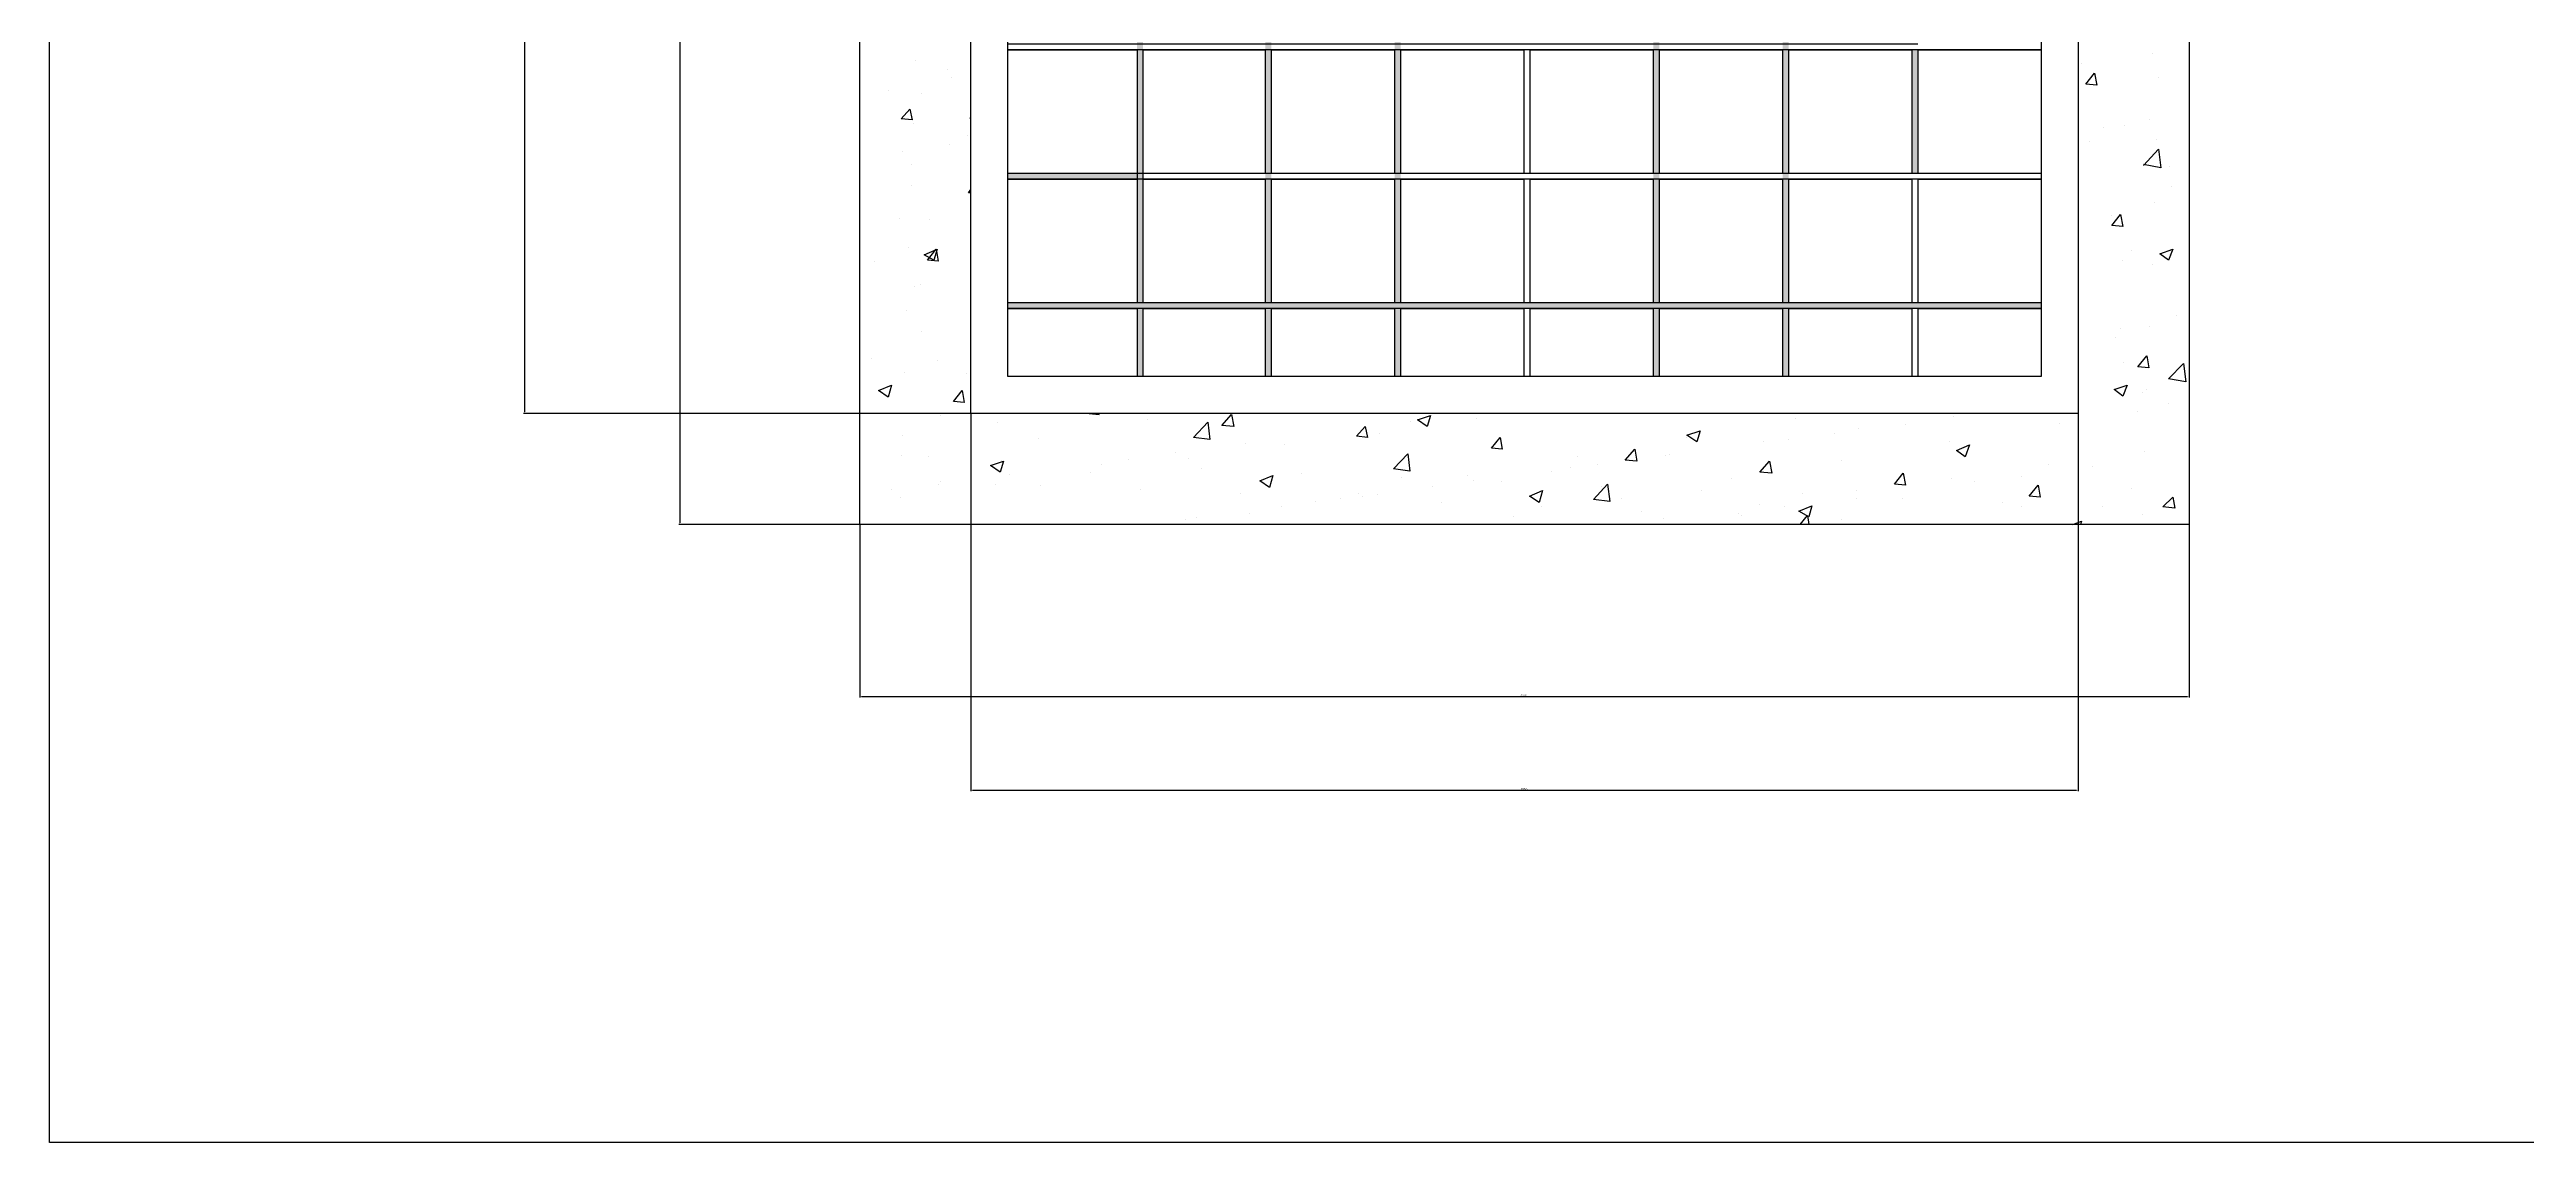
# Model space of a CAD drawing. Header units: millimetres. Extents: x -15359 to 171203, y -161916 to 32466.
# Drawn here: x 26320 to 30179, y -7523 to -5821 of the extents above; entities that cross this region are included whole.
import ezdxf

# ---------------------------------------------------------------- set-up
doc = ezdxf.new("R2010")
doc.units = ezdxf.units.MM
doc.header["$MEASUREMENT"] = 0
doc.styles.get("Standard").update_dxf_attribs({"font": 'Arial.ttf'})
doc.dimstyles.new('ISO-25', dxfattribs={"dimtxt": 2.5, "dimasz": 2.5, "dimexe": 1.25, "dimexo": 0.625, "dimtad": 1, "dimtxsty": 'Standard', "dimcen": 2.5, "dimadec": 0, "dimazin": 0, "dimtfac": 1, "dimtmove": 0, "dimatfit": 3, "dimfxl": 0, "dimarcsym": 0})

# ---------------------------------------------------------------- blocks, each defined once
blk = doc.blocks.new('*D42')
at = {"color": 0, "lineweight": -2}
for p, q in [((27581.7, -3971.3), (27300.4, -3971.3)), ((27301.7, -3973.8), (27301.7, -6557.6)), ((27581.7, -6560.1), (27300.4, -6560.1))]:
    blk.add_line(p, q, dxfattribs=at)
at = {"color": 0}
for points in [[(27301.3, -3973.8), (27302.1, -3973.8), (27301.7, -3971.3)], [(27301.3, -6557.6), (27302.1, -6557.6), (27301.7, -6560.1)]]:
    blk.add_solid(points, dxfattribs=at)
at = {"layer": 'Defpoints', "color": 0}
for p in [(27582.4, -3971.3), (27301.7, -6560.1), (27582.4, -6560.1)]:
    blk.add_point(p, dxfattribs=at)
at = {"color": 0, "insert": (27299.5, -5265.7), "char_height": 2.5, "attachment_point": 5, "rotation": 90}
blk.add_mtext('2588,81', dxfattribs=at)
blk = doc.blocks.new('*D43')
at = {"color": 0, "lineweight": -2}
for p, q in [((27582.4, -6560.7), (27582.4, -6829.6)), ((29653.1, -6560.7), (29653.1, -6829.6)), ((27584.9, -6828.4), (29650.6, -6828.4))]:
    blk.add_line(p, q, dxfattribs=at)
at = {"color": 0}
for points in [[(27584.9, -6828), (27584.9, -6828.8), (27582.4, -6828.4)], [(29650.6, -6828), (29650.6, -6828.8), (29653.1, -6828.4)]]:
    blk.add_solid(points, dxfattribs=at)
at = {"layer": 'Defpoints', "color": 0}
for p in [(27582.4, -6560.1), (29653.1, -6560.1), (29653.1, -6828.4)]:
    blk.add_point(p, dxfattribs=at)
at = {"color": 0, "insert": (28617.7, -6826.2), "char_height": 2.5, "attachment_point": 5}
blk.add_mtext('2070,71', dxfattribs=at)
blk = doc.blocks.new('*D45')
at = {"color": 0, "lineweight": -2}
for p, q in [((27754.4, -4144), (27058.3, -4144)), ((27059.6, -4146.5), (27059.6, -6384.9)), ((27754.4, -6387.4), (27058.3, -6387.4))]:
    blk.add_line(p, q, dxfattribs=at)
at = {"color": 0}
for points in [[(27059.2, -4146.5), (27060, -4146.5), (27059.6, -4144)], [(27059.2, -6384.9), (27060, -6384.9), (27059.6, -6387.4)]]:
    blk.add_solid(points, dxfattribs=at)
at = {"layer": 'Defpoints', "color": 0}
for p in [(27755.1, -4144), (27059.6, -6387.4), (27755.1, -6387.4)]:
    blk.add_point(p, dxfattribs=at)
at = {"color": 0, "insert": (27057.7, -5265.7), "char_height": 2.5, "attachment_point": 5, "rotation": 90}
blk.add_mtext('2000', dxfattribs=at)
blk = doc.blocks.new('*D46')
at = {"color": 0, "lineweight": -2}
for p, q in [((27755.1, -6388), (27755.1, -6975.9)), ((29480.4, -6388), (29480.4, -6975.9)), ((29477.9, -6974.6), (27757.6, -6974.6))]:
    blk.add_line(p, q, dxfattribs=at)
at = {"color": 0}
for points in [[(27757.6, -6974.2), (27757.6, -6975), (27755.1, -6974.6)], [(29477.9, -6974.2), (29477.9, -6975), (29480.4, -6974.6)]]:
    blk.add_solid(points, dxfattribs=at)
at = {"layer": 'Defpoints', "color": 0}
for p in [(27755.1, -6387.4), (29480.4, -6387.4), (27755.1, -6974.6)]:
    blk.add_point(p, dxfattribs=at)
at = {"color": 0, "insert": (28617.7, -6972.5), "char_height": 2.5, "attachment_point": 5}
blk.add_mtext('1725,31', dxfattribs=at)

msp = doc.modelspace()

# ---------------------------------------------------------------- hatches: boundary and pattern name
h = msp.add_hatch(color=256)
h.dxf.hatch_style = 1
h.paths.add_polyline_path([(28023.31033, -4201.55468), (28014.11002, -4201.55468), (28014.11002, -6329.83426), (28023.31033, -6329.83426)])
h.paths.add_polyline_path([(28223.10109, -4201.55468), (28213.90079, -4201.55468), (28213.90079, -6329.83426), (28223.10109, -6329.83426)])
h.paths.add_polyline_path([(28424.585, -4201.55468), (28415.3847, -4201.55468), (28415.3847, -6329.83426), (28424.585, -6329.83426)])
h.paths.add_polyline_path([(28626.06891, -5073.41087, -1), (28607.6683, -5073.41087, -1)], flags=0)
h.paths.add_polyline_path([(28534.62222, -5265.69447, -1), (28516.22161, -5265.69447, -1)], flags=0)
h.paths.add_polyline_path([(28626.06891, -5457.97807, -1), (28607.6683, -5457.97807, -1)], flags=0)
edge = h.paths.add_edge_path()
edge.add_arc((28525.32695, -5457.97807), 9.2003, 276.77739211, 360)
edge.add_arc((28525.32695, -5457.97807), 9.2003, 0, 173.22260829)
edge.add_arc((28527.62703, -5455.678), 11.50038, 186.06117605, 263.93882395)
edge = h.paths.add_edge_path()
edge.add_arc((28525.32695, -5073.41087), 9.2003, 186.77739209, 360)
edge.add_arc((28525.32695, -5073.41087), 9.2003, 0, 83.22260791)
edge.add_arc((28527.62703, -5075.71094), 11.50038, 96.06117606, 173.93882394)
h = msp.add_hatch(color=256)
h.dxf.hatch_style = 1
h.paths.add_polyline_path([(28626.06891, -4201.55468), (28616.8686, -4201.55468), (28616.8686, -5007.4903), (28626.06891, -5007.4903)])
h.paths.add_polyline_path([(29029.03672, -4201.55468), (29019.83642, -4201.55468), (29019.83642, -6329.83426), (29029.03672, -6329.83426)])
h.paths.add_polyline_path([(29230.52063, -4201.55468), (29221.32032, -4201.55468), (29221.32032, -5067.61208), (29230.52063, -5057.37575)])
h.paths.add_polyline_path([(28827.55281, -4201.55468), (28818.35251, -4201.55468), (28818.35251, -6329.83426), (28827.55281, -6329.83426)])
h = msp.add_hatch(color=256)
h.dxf.hatch_style = 1
h.paths.add_polyline_path([(29230.52063, -5820.93309), (29221.32032, -5820.93309), (29221.32032, -6013.2167), (29230.52063, -6013.2167)])
h = msp.add_hatch(color=256)
h.dxf.hatch_style = 1
h.paths.add_polyline_path([(29422.80423, -6214.7006), (27812.62612, -6214.7006), (27812.62612, -6223.90091), (29422.80423, -6223.90091)])
h.paths.add_polyline_path([(28014.11002, -6013.2167), (27812.62612, -6013.2167), (27812.62612, -6022.417), (28014.11002, -6022.417)])

# ---------------------------------------------------------------- linework, layer by layer
at = {"color": 7, "lineweight": 25}
for points in [[(26319.74151, 3026.0763), (33273.1726, 3026.0763), (33273.1726, -7522.89323), (26319.74151, -7522.89323)], [(27582.3588, -3971.28736), (29653.07155, -3971.28736), (29653.07155, -6560.10159), (27582.3588, -6560.10159)], [(27755.05929, -4143.98785), (29480.37106, -4143.98785), (29480.37106, -6387.40109), (27755.05929, -6387.40109)], [(27812.62612, -4201.55468), (29422.80423, -4201.55468), (29422.80423, -6329.83426), (27812.62612, -6329.83426)], [(29505.76819, -5857.44763), (29509.15448, -5876.07219), (29492.22305, -5874.37905)], [(27660.24333, -5913.32131), (27663.62962, -5930.25273), (27646.69819, -5928.55959)], [(29546.4036, -6077.55609), (29549.78988, -6096.18066), (29532.85846, -6094.48752)], [(27702.57188, -6131.73664), (27697.49246, -6148.66806), (27682.25418, -6140.20235)], [(27700.87874, -6131.73664), (27704.26503, -6150.3612), (27687.3336, -6148.66806)], [(29627.67442, -6131.73664), (29620.90185, -6148.66806), (29607.35672, -6138.50921)], [(29587.03901, -6297.66456), (29590.42529, -6316.28913), (29573.49387, -6314.59598)], [(29647.99213, -6338.29997), (29620.90185, -6333.22055), (29644.60584, -6309.51656)], [(27631.45992, -6343.3794), (27626.38049, -6362.00396), (27611.14221, -6351.84511)], [(27741.51415, -6351.84511), (27744.90043, -6370.46967), (27727.96901, -6368.77653)], [(29556.56245, -6343.3794), (29549.78988, -6360.31082), (29536.24475, -6350.15197)], [(28127.55054, -6428.0365), (28102.15341, -6424.65022), (28124.16426, -6400.94623)], [(28161.41338, -6389.09424), (28164.79967, -6407.7188), (28146.17511, -6406.02566)], [(28471.25838, -6390.78738), (28466.17896, -6407.7188), (28450.94068, -6397.55995)], [(28369.66986, -6407.7188), (28373.05614, -6424.65022), (28356.12472, -6422.95708)], [(28579.61948, -6424.65022), (28583.00576, -6443.27478), (28566.07434, -6441.58164)], [(28789.56909, -6443.27478), (28792.95538, -6461.89935), (28774.33082, -6460.2062)], [(28891.15762, -6414.49137), (28886.07819, -6431.42279), (28870.83991, -6421.26394)], [(29311.05685, -6436.50221), (29304.28428, -6455.12678), (29290.73915, -6444.96792)], [(27805.85355, -6461.89935), (27800.77412, -6478.83077), (27785.53584, -6468.67191)], [(28439.08868, -6477.13762), (28413.69155, -6473.75134), (28435.7024, -6450.04735)], [(28999.51871, -6461.89935), (29002.905, -6480.52391), (28984.28043, -6478.83077)], [(29207.77519, -6480.52391), (29211.16147, -6499.14847), (29194.23005, -6497.45533)], [(28225.75278, -6483.91019), (28220.67336, -6502.53476), (28205.43508, -6492.3759)], [(28645.65202, -6507.61418), (28640.57259, -6526.23874), (28625.33431, -6516.07989)], [(28750.62683, -6524.5456), (28725.2297, -6521.15932), (28747.24054, -6497.45533)], [(29417.7248, -6499.14847), (29421.11109, -6517.77303), (29404.17967, -6516.07989)], [(29627.67442, -6517.77303), (29631.0607, -6534.70445), (29612.43614, -6533.01131)], [(29065.55125, -6531.31817), (29060.47183, -6548.24959), (29045.23355, -6539.78388)]]:
    msp.add_lwpolyline(points, close=True, dxfattribs=at)
msp.add_lwpolyline([(29422.80423, -5811.73279), (29422.80423, -5820.93309), (27812.62612, -5820.93309), (27812.62612, -5811.73279), (29230.52063, -5811.73279)])
for points in [[(27812.62612, -5820.93309), (28014.11002, -5820.93309)], [(28014.11002, -5820.93309), (28014.11002, -6214.7006)], [(28023.31033, -5820.93309), (28213.90079, -5820.93309)], [(28023.31033, -5820.93309), (28023.31033, -6214.7006)], [(28213.90079, -5820.93309), (28213.90079, -6013.2167)], [(28223.10109, -5820.93309), (28415.3847, -5820.93309)], [(28223.10109, -5820.93309), (28223.10109, -6013.2167)], [(28415.3847, -5820.93309), (28415.3847, -6013.2167)], [(28424.585, -5820.93309), (28616.8686, -5820.93309)], [(28424.585, -5820.93309), (28424.585, -6013.2167)], [(28616.8686, -5820.93309), (28616.8686, -6013.2167)], [(28626.06891, -5820.93309), (28818.35251, -5820.93309)], [(28626.06891, -5820.93309), (28626.06891, -6013.2167)], [(28818.35251, -5820.93309), (28818.35251, -6013.2167)], [(28827.55281, -5820.93309), (29019.83642, -5820.93309)], [(28827.55281, -5820.93309), (28827.55281, -6013.2167)], [(29019.83642, -5820.93309), (29019.83642, -6013.2167)], [(29029.03672, -5820.93309), (29221.32032, -5820.93309)], [(29029.03672, -5820.93309), (29029.03672, -6013.2167)], [(29221.32032, -5820.93309), (29221.32032, -6013.2167)], [(29230.52063, -5820.93309), (29422.80423, -5820.93309)], [(29230.52063, -5820.93309), (29230.52063, -6013.2167)], [(29595.50472, -5826.97107), (29595.50472, -5826.97107)], [(27668.70904, -5837.12992), (27668.70904, -5837.12992)], [(27719.5033, -5852.3682), (27719.5033, -5852.3682)], [(27724.58273, -5864.22019), (27724.58273, -5864.22019)], [(29485.45049, -5842.20935), (29485.45049, -5842.20935)], [(29605.66357, -5864.22019), (29605.66357, -5864.22019)], [(27626.38049, -5884.5379), (27626.38049, -5884.5379)], [(27678.86789, -5889.61732), (27678.86789, -5889.61732)], [(27665.32276, -5935.33216), (27665.32276, -5935.33216)], [(27755.05929, -5928.55959), (27753.36615, -5926.86645), (27755.05929, -5926.86645)], [(29519.31333, -5942.10473), (29519.31333, -5942.10473)], [(29553.17617, -5938.71844), (29553.17617, -5938.71844)], [(29592.11844, -5930.25273), (29592.11844, -5930.25273)], [(27648.39134, -5979.35385), (27648.39134, -5979.35385)], [(27721.19645, -5969.195), (27721.19645, -5969.195)], [(27749.97986, -5953.95672), (27749.97986, -5953.95672)], [(29497.30248, -5964.11558), (29497.30248, -5964.11558)], [(29581.95958, -6001.3647), (29605.66357, -5975.96757), (29609.04986, -6004.75099), (29581.95958, -5999.67156)], [(29602.27729, -5960.72929), (29602.27729, -5960.72929)], [(27661.93647, -5999.67156), (27661.93647, -5999.67156)], [(27812.62612, -6013.2167), (28014.11002, -6013.2167)], [(28023.31033, -6013.2167), (28213.90079, -6013.2167)], [(28223.10109, -6013.2167), (28415.3847, -6013.2167)], [(28424.585, -6013.2167), (28616.8686, -6013.2167)], [(28626.06891, -6013.2167), (28818.35251, -6013.2167)], [(28827.55281, -6013.2167), (29019.83642, -6013.2167)], [(29029.03672, -6013.2167), (29221.32032, -6013.2167)], [(29230.52063, -6013.2167), (29422.80423, -6013.2167)], [(29622.59499, -6003.05784), (29622.59499, -6003.05784)], [(27661.93647, -6031.84126), (27661.93647, -6031.84126)], [(27755.05929, -6043.69325), (27751.673, -6043.69325), (27755.05929, -6038.61383)], [(27812.62612, -6022.417), (28014.11002, -6022.417)], [(28023.31033, -6022.417), (28213.90079, -6022.417)], [(28213.90079, -6022.417), (28213.90079, -6214.7006)], [(28223.10109, -6022.417), (28415.3847, -6022.417)], [(28223.10109, -6022.417), (28223.10109, -6214.7006)], [(28415.3847, -6022.417), (28415.3847, -6214.7006)], [(28424.585, -6022.417), (28616.8686, -6022.417)], [(28424.585, -6022.417), (28424.585, -6214.7006)], [(28616.8686, -6022.417), (28616.8686, -6214.7006)], [(28626.06891, -6022.417), (28818.35251, -6022.417)], [(28626.06891, -6022.417), (28626.06891, -6214.7006)], [(28818.35251, -6022.417), (28818.35251, -6214.7006)], [(28827.55281, -6022.417), (29019.83642, -6022.417)], [(28827.55281, -6022.417), (28827.55281, -6214.7006)], [(29019.83642, -6022.417), (29019.83642, -6214.7006)], [(29029.03672, -6022.417), (29221.32032, -6022.417)], [(29029.03672, -6022.417), (29029.03672, -6214.7006)], [(29221.32032, -6022.417), (29221.32032, -6214.7006)], [(29230.52063, -6022.417), (29422.80423, -6022.417)], [(29230.52063, -6022.417), (29230.52063, -6214.7006)], [(29625.98128, -6033.5344), (29625.98128, -6033.5344)], [(27643.31191, -6084.32866), (27643.31191, -6084.32866)], [(27690.71989, -6086.02181), (27690.71989, -6086.02181)], [(27755.05929, -6070.78353), (27755.05929, -6070.78353)], [(29532.85846, -6079.24924), (29532.85846, -6079.24924)], [(29598.891, -6058.93153), (29598.891, -6058.93153)], [(27658.55019, -6128.35036), (27658.55019, -6128.35036)], [(29563.33502, -6133.42978), (29563.33502, -6133.42978)], [(27604.36964, -6150.3612), (27604.36964, -6150.3612)], [(29549.78988, -6148.66806), (29549.78988, -6148.66806)], [(29595.50472, -6155.44063), (29595.50472, -6155.44063)], [(29622.59499, -6140.20235), (29622.59499, -6140.20235)], [(27667.0159, -6189.30347), (27667.0159, -6189.30347)], [(27677.17475, -6185.91719), (27677.17475, -6185.91719)], [(27655.16391, -6226.5526), (27655.16391, -6226.5526)], [(27812.62612, -6214.7006), (28014.11002, -6214.7006)], [(27812.62612, -6223.90091), (28014.11002, -6223.90091)], [(28014.11002, -6223.90091), (28014.11002, -6329.83426)], [(28023.31033, -6214.7006), (28213.90079, -6214.7006)], [(28023.31033, -6223.90091), (28213.90079, -6223.90091)], [(28023.31033, -6223.90091), (28023.31033, -6329.83426)], [(28213.90079, -6223.90091), (28213.90079, -6329.83426)], [(28223.10109, -6214.7006), (28415.3847, -6214.7006)], [(28223.10109, -6223.90091), (28415.3847, -6223.90091)], [(28223.10109, -6223.90091), (28223.10109, -6329.83426)], [(28415.3847, -6223.90091), (28415.3847, -6329.83426)], [(28424.585, -6214.7006), (28616.8686, -6214.7006)], [(28424.585, -6223.90091), (28616.8686, -6223.90091)], [(28424.585, -6223.90091), (28424.585, -6329.83426)], [(28616.8686, -6223.90091), (28616.8686, -6329.83426)], [(28626.06891, -6214.7006), (28818.35251, -6214.7006)], [(28626.06891, -6223.90091), (28818.35251, -6223.90091)], [(28626.06891, -6223.90091), (28626.06891, -6329.83426)], [(28818.35251, -6223.90091), (28818.35251, -6329.83426)], [(28827.55281, -6214.7006), (29019.83642, -6214.7006)], [(28827.55281, -6223.90091), (29019.83642, -6223.90091)], [(28827.55281, -6223.90091), (28827.55281, -6329.83426)], [(29019.83642, -6223.90091), (29019.83642, -6329.83426)], [(29029.03672, -6214.7006), (29221.32032, -6214.7006)], [(29029.03672, -6223.90091), (29221.32032, -6223.90091)], [(29029.03672, -6223.90091), (29029.03672, -6329.83426)], [(29221.32032, -6223.90091), (29221.32032, -6329.83426)], [(29230.52063, -6214.7006), (29422.80423, -6214.7006)], [(29230.52063, -6223.90091), (29422.80423, -6223.90091)], [(29230.52063, -6223.90091), (29230.52063, -6329.83426)], [(29632.75385, -6235.01831), (29632.75385, -6235.01831)], [(27678.86789, -6260.41544), (27678.86789, -6260.41544)], [(29537.93789, -6268.88115), (29537.93789, -6268.88115)], [(29546.4036, -6255.33601), (29546.4036, -6255.33601)], [(29592.11844, -6251.94973), (29592.11844, -6251.94973)], [(27600.98336, -6301.05085), (27600.98336, -6301.05085)], [(27651.77762, -6323.0617), (27651.77762, -6323.0617)], [(27702.57188, -6304.43713), (27702.57188, -6304.43713)], [(27748.28672, -6324.75484), (27748.28672, -6324.75484)], [(29551.48303, -6307.82342), (29551.48303, -6307.82342)], [(29580.26644, -6355.23139), (29580.26644, -6355.23139)], [(29587.03901, -6350.15197), (29587.03901, -6350.15197)], [(27707.65131, -6390.78738), (27707.65131, -6390.78738)], [(27797.38784, -6400.94623), (27797.38784, -6400.94623)], [(27939.61177, -6387.40109), (27954.85005, -6389.09424), (27954.85005, -6387.40109)], [(28031.04145, -6397.55995), (28031.04145, -6397.55995)], [(28440.78183, -6399.25309), (28440.78183, -6399.25309)], [(28542.37035, -6395.8668), (28542.37035, -6395.8668)], [(29040.15412, -6395.8668), (29040.15412, -6395.8668)], [(29211.16147, -6404.33251), (29211.16147, -6404.33251)], [(29285.65972, -6392.48052), (29285.65972, -6392.48052)], [(29451.58764, -6402.63937), (29451.58764, -6402.63937)], [(29573.49387, -6384.01481), (29573.49387, -6384.01481)], [(29620.90185, -6372.16282), (29620.90185, -6372.16282)], [(27648.39134, -6421.26394), (27648.39134, -6421.26394)], [(27860.0341, -6426.34336), (27860.0341, -6426.34336)], [(28183.42423, -6434.80907), (28183.42423, -6434.80907)], [(28244.37735, -6436.50221), (28244.37735, -6436.50221)], [(28367.97672, -6409.41194), (28367.97672, -6409.41194)], [(28391.68071, -6417.87765), (28391.68071, -6417.87765)], [(28870.83991, -6424.65022), (28870.83991, -6424.65022)], [(28989.35986, -6431.42279), (28989.35986, -6431.42279)], [(29028.30213, -6428.0365), (29028.30213, -6428.0365)], [(29101.10724, -6417.87765), (29101.10724, -6417.87765)], [(29138.35636, -6411.10508), (29138.35636, -6411.10508)], [(29280.5803, -6431.42279), (29280.5803, -6431.42279)], [(27646.69819, -6453.43363), (27646.69819, -6453.43363)], [(27689.02675, -6455.12678), (27689.02675, -6455.12678)], [(27802.46727, -6460.2062), (27802.46727, -6460.2062)], [(27816.0124, -6482.21705), (27816.0124, -6482.21705)], [(27941.30492, -6478.83077), (27941.30492, -6478.83077)], [(27958.23634, -6466.97877), (27958.23634, -6466.97877)], [(28000.56489, -6458.51306), (28000.56489, -6458.51306)], [(28073.37, -6448.35421), (28073.37, -6448.35421)], [(28093.6877, -6456.81992), (28093.6877, -6456.81992)], [(28114.00541, -6473.75134), (28114.00541, -6473.75134)], [(28269.77448, -6480.52391), (28269.77448, -6480.52391)], [(28659.19715, -6477.13762), (28659.19715, -6477.13762)], [(28689.67371, -6472.0582), (28689.67371, -6472.0582)], [(28699.83256, -6455.12678), (28699.83256, -6455.12678)], [(28732.00226, -6466.97877), (28732.00226, -6466.97877)], [(28836.97707, -6453.43363), (28836.97707, -6453.43363)], [(28843.74964, -6451.74049), (28843.74964, -6451.74049)], [(29111.26609, -6460.2062), (29111.26609, -6460.2062)], [(29434.65622, -6466.97877), (29434.65622, -6466.97877)], [(29502.38191, -6470.36506), (29502.38191, -6470.36506)], [(29583.65273, -6446.66107), (29583.65273, -6446.66107)], [(27631.45992, -6505.92104), (27631.45992, -6505.92104)], [(27645.00505, -6517.77303), (27645.00505, -6517.77303)], [(27704.26503, -6497.45533), (27704.26503, -6497.45533)], [(27707.65131, -6494.06904), (27707.65131, -6494.06904)], [(27794.00156, -6497.45533), (27794.00156, -6497.45533)], [(27863.42038, -6499.14847), (27863.42038, -6499.14847)], [(28019.18945, -6505.92104), (28019.18945, -6505.92104)], [(28174.95852, -6512.69361), (28174.95852, -6512.69361)], [(28330.72759, -6519.46618), (28330.72759, -6519.46618)], [(28359.51101, -6512.69361), (28359.51101, -6512.69361)], [(28364.59043, -6516.07989), (28364.59043, -6516.07989)], [(28388.29442, -6514.38675), (28388.29442, -6514.38675)], [(28425.54355, -6487.29648), (28425.54355, -6487.29648)], [(28474.64467, -6500.84161), (28474.64467, -6500.84161)], [(28528.82521, -6483.91019), (28528.82521, -6483.91019)], [(28538.98407, -6492.3759), (28538.98407, -6492.3759)], [(28581.31262, -6494.06904), (28581.31262, -6494.06904)], [(28737.08169, -6500.84161), (28737.08169, -6500.84161)], [(28769.25139, -6519.46618), (28769.25139, -6519.46618)], [(28892.85076, -6507.61418), (28892.85076, -6507.61418)], [(28940.25874, -6488.98962), (28940.25874, -6488.98962)], [(29050.31297, -6512.69361), (29050.31297, -6512.69361)], [(29134.97008, -6507.61418), (29134.97008, -6507.61418)], [(29134.97008, -6519.46618), (29134.97008, -6519.46618)], [(29206.08204, -6519.46618), (29206.08204, -6519.46618)], [(29282.27344, -6488.98962), (29282.27344, -6488.98962)], [(29319.52256, -6494.06904), (29319.52256, -6494.06904)], [(29392.32767, -6485.60333), (29392.32767, -6485.60333)], [(29563.33502, -6504.2279), (29563.33502, -6504.2279)], [(28090.30142, -6553.32902), (28090.30142, -6553.32902)], [(28107.23284, -6549.94273), (28107.23284, -6549.94273)], [(28188.50366, -6543.17016), (28188.50366, -6543.17016)], [(28239.29792, -6533.01131), (28239.29792, -6533.01131)], [(28291.78532, -6524.5456), (28291.78532, -6524.5456)], [(28488.18981, -6526.23874), (28488.18981, -6526.23874)], [(28599.93718, -6548.24959), (28599.93718, -6548.24959)], [(28643.95888, -6533.01131), (28643.95888, -6533.01131)], [(28799.72795, -6539.78388), (28799.72795, -6539.78388)], [(28833.59079, -6551.63588), (28833.59079, -6551.63588)], [(28950.41759, -6543.17016), (28950.41759, -6543.17016)], [(28955.49702, -6546.55645), (28955.49702, -6546.55645)], [(28984.28043, -6529.62503), (28984.28043, -6529.62503)], [(29023.2227, -6533.01131), (29023.2227, -6533.01131)], [(29046.92669, -6560.10159), (29058.77868, -6546.55645), (29060.47183, -6560.10159)], [(29111.26609, -6553.32902), (29111.26609, -6553.32902)], [(29267.03516, -6560.10159), (29267.03516, -6560.10159)], [(29361.85111, -6526.23874), (29361.85111, -6526.23874)], [(29392.32767, -6533.01131), (29392.32767, -6533.01131)], [(29471.90535, -6560.10159), (29485.45049, -6555.02216), (29483.75734, -6560.10159)], [(29517.62019, -6533.01131), (29517.62019, -6533.01131)], [(29580.26644, -6544.86331), (29580.26644, -6544.86331)]]:
    msp.add_lwpolyline(points, dxfattribs=at)
for points in [[(27812.62612, -6013.2167), (29422.80423, -6013.2167), (29422.80423, -6022.417), (27812.62612, -6022.417)], [(27812.62612, -6214.7006), (29422.80423, -6214.7006), (29422.80423, -6223.90091), (27812.62612, -6223.90091)]]:
    msp.add_lwpolyline(points, close=True)

# ---------------------------------------------------------------- dimensions: what is measured, and where the dimension line sits
dim = msp.add_linear_dim(base=(27301.66704, -6560.10159), p1=(27582.3588, -3971.28736), p2=(27582.3588, -6560.10159), angle=90, dimstyle='ISO-25')
dim.commit()
dim.dimension.update_dxf_attribs({"geometry": '*D42', "text_midpoint": (27299.53965, -5265.69447)})
dim = msp.add_linear_dim(base=(27059.59403, -6387.40109), p1=(27755.05929, -4143.98785), p2=(27755.05929, -6387.40109), angle=90, text='2000', dimstyle='ISO-25')
dim.commit()
dim.dimension.update_dxf_attribs({"geometry": '*D45', "text_midpoint": (27057.6926, -5265.69447)})
for base, p1, p2, picture, middle in [((27755.05929, -6974.60457), (29480.37106, -6387.40109), (27755.05929, -6387.40109), '*D46', (28617.71517, -6972.47718)), ((29653.07155, -6828.36975), (27582.3588, -6560.10159), (29653.07155, -6560.10159), '*D43', (28617.71517, -6826.24237))]:
    dim = msp.add_linear_dim(base=base, p1=p1, p2=p2, dimstyle='ISO-25')
    dim.commit()
    dim.dimension.update_dxf_attribs({"geometry": picture, "text_midpoint": middle})

doc.saveas('drawing.dxf')
